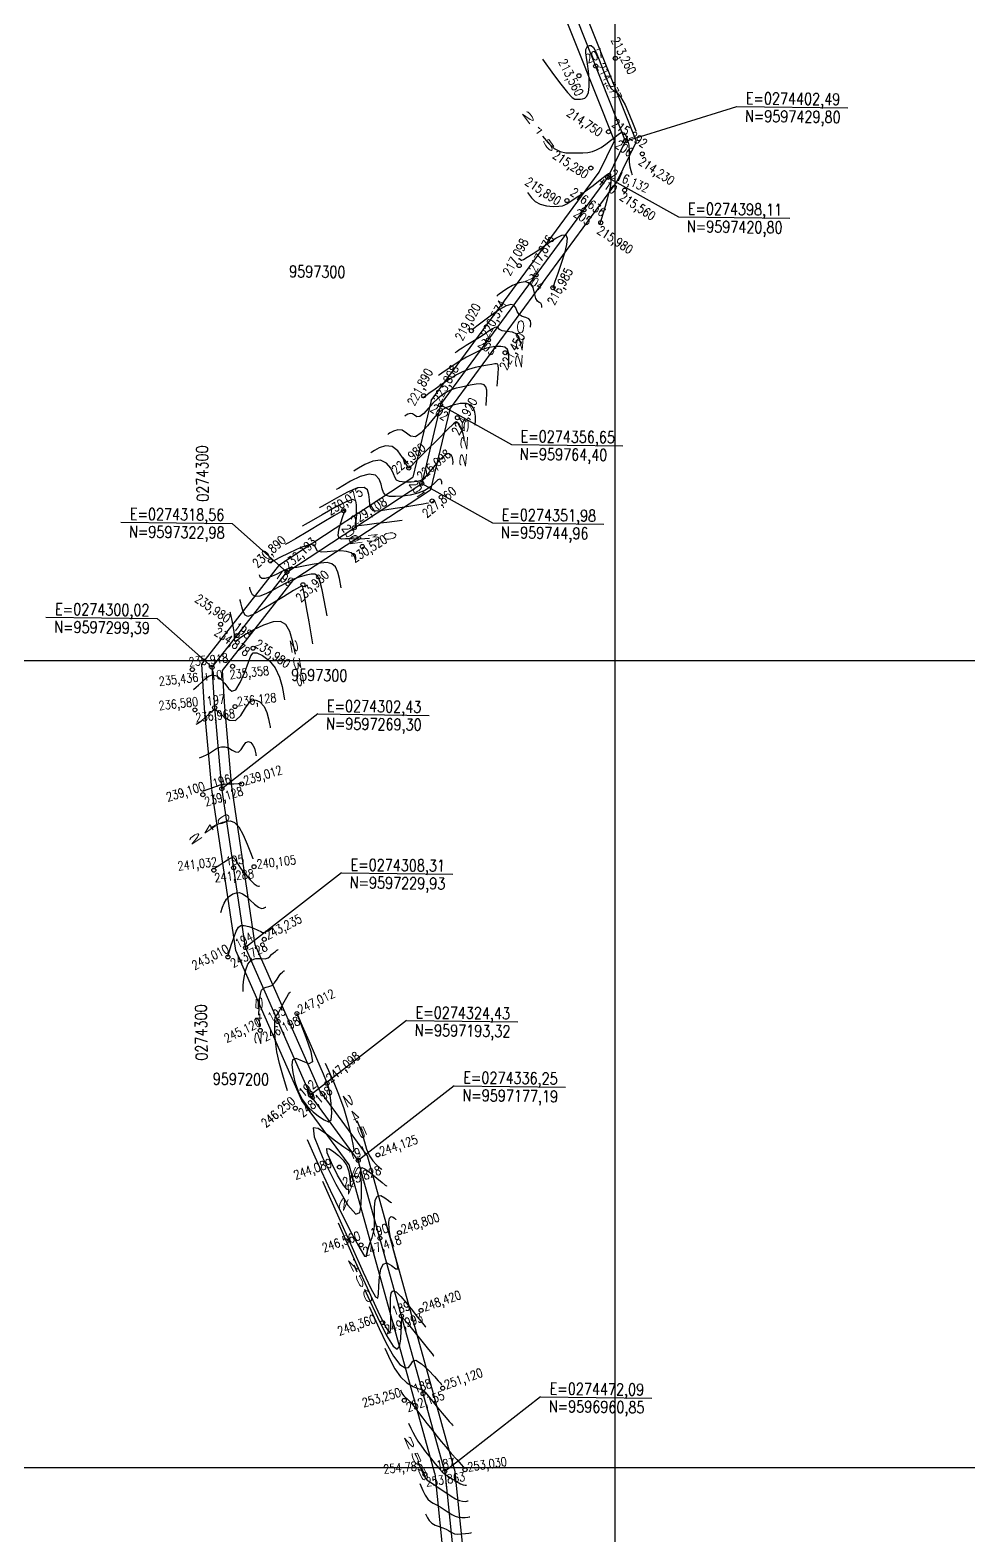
# Model space of a CAD drawing. Header units: millimetres. Extents: x 276147 to 291056, y 9594849 to 9609891.
# Drawn here: x 282540 to 282772.8, y 9608276 to 9608649.2 of the extents above; entities that cross this region are included whole.
import ezdxf
from ezdxf.enums import TextEntityAlignment as Align

# ---------------------------------------------------------------- set-up
doc = ezdxf.new("R2010")
doc.units = ezdxf.units.MM
doc.header["$LTSCALE"] = 10
doc.linetypes.add('CONTINUO', pattern=[0])
for name, color, linetype in [('Curvas mestras', 30, 'Continuous'), ('Curvas simples', 9, 'Continuous'), ('Curvas texto', 2, 'Continuous'), ('LINHA02', 8, 'Continuous'), ('TEXTO-PAPEL', 7, 'Continuous'), ('TEXTO02', 3, 'Continuous'), ('Top_malha_coord', 8, 'Continuous')]:
    doc.layers.add(name, color=color, linetype=linetype)
doc.styles.add('ROMANS', font='romans.shx', dxfattribs={"width": 0.8, "height": 4})
doc.styles.add('SIMPLEX', font='simplex', dxfattribs={"height": 0.2})

# ---------------------------------------------------------------- blocks, each defined once
blk = doc.blocks.new('Curvas')
at = {"layer": 'Curvas mestras', "linetype": 'CONTINUO'}
for points in [[(274381.956261, 9597429.980474, 215), (274383.337951, 9597428.323068, 215), (274384.850364, 9597426.916412, 215), (274386.327701, 9597426.133928, 215), (274387.75989, 9597425.848533, 215), (274389.175791, 9597425.808016, 215), (274390.589402, 9597425.809165, 215), (274391.955283, 9597425.844753, 215), (274393.213137, 9597425.95655, 215), (274394.329501, 9597426.186121, 215), (274395.378255, 9597426.574211, 215), (274396.460119, 9597427.16136, 215), (274397.638634, 9597427.958955, 215), (274398.828631, 9597428.861772, 215), (274399.907764, 9597429.735437, 215), (274400.784625, 9597430.442951, 215), (274401.491555, 9597430.836838, 215), (274402.091833, 9597430.766999, 215), (274402.628616, 9597430.137297, 215), (274403.064564, 9597429.067443, 215), (274403.342217, 9597427.731107, 215), (274403.434092, 9597426.289323, 215), (274403.432617, 9597424.852582, 215), (274403.460204, 9597423.518741, 215), (274403.604699, 9597422.37576, 215), (274403.815716, 9597421.472019, 215), (274404.008307, 9597420.846005, 215), (274404.117424, 9597420.512224, 215), (274404.157625, 9597420.389252, 215), (274404.163368, 9597420.371684, 215)], [(274376.328487, 9597379.185157, 220), (274376.167504, 9597380.115173, 220), (274375.590455, 9597380.905777, 220), (274374.478968, 9597381.356126, 220), (274373.140948, 9597381.577778, 220), (274371.990866, 9597381.760398, 220), (274371.333161, 9597382.042904, 220), (274371.032126, 9597382.361251, 220), (274370.842021, 9597382.600648, 220), (274370.555945, 9597382.665068, 220), (274370.122366, 9597382.533531, 220), (274369.528589, 9597382.203819, 220), (274368.765014, 9597381.684437, 220), (274367.834407, 9597381.026778, 220), (274366.742622, 9597380.292958, 220), (274365.513858, 9597379.539124, 220), (274364.24569, 9597378.797551, 220), (274363.054033, 9597378.094547, 220), (274362.040091, 9597377.459125, 220), (274361.246226, 9597376.931136, 220), (274360.700086, 9597376.553137, 220), (274360.409413, 9597376.349893, 220), (274360.302323, 9597376.275014, 220), (274360.287024, 9597376.264317, 220)], [(274362.540945, 9597354.434686, 225), (274362.504616, 9597355.207387, 225), (274362.313439, 9597356.159149, 225), (274361.916732, 9597357.216156, 225), (274361.415458, 9597358.204246, 225), (274360.948494, 9597358.924169, 225), (274360.55424, 9597359.168702, 225), (274359.869184, 9597358.698717, 225), (274358.429336, 9597357.267116, 225), (274355.985365, 9597354.805625, 225), (274353.146559, 9597351.961292, 225), (274350.736862, 9597349.559993, 225), (274349.374052, 9597348.219669, 225), (274348.851232, 9597347.72653, 225), (274348.755339, 9597347.658847, 225), (274348.717971, 9597347.708832, 225), (274348.549378, 9597348.024447, 225), (274348.104474, 9597348.867589, 225), (274347.274676, 9597350.348179, 225), (274346.097424, 9597351.968223, 225), (274344.646664, 9597353.077749, 225), (274343.02959, 9597353.220012, 225), (274341.486386, 9597352.711184, 225), (274340.290485, 9597352.060666, 225), (274339.635264, 9597351.672529, 225), (274339.393866, 9597351.529531, 225), (274339.359381, 9597351.509102, 225)], [(274339.087803, 9597330.300018, 230), (274337.916182, 9597330.191183, 230), (274336.631522, 9597330.126482, 230), (274335.380767, 9597330.136501, 230), (274334.209662, 9597330.174528, 230), (274333.138657, 9597330.174522, 230), (274332.208275, 9597330.134547, 230), (274331.539348, 9597330.309065, 230), (274331.272786, 9597331.016641, 230), (274331.481282, 9597332.434756, 230), (274331.964662, 9597334.176554, 230), (274332.454539, 9597335.714096, 230), (274332.741259, 9597336.645777, 230), (274332.850107, 9597337.075329, 230), (274332.865102, 9597337.232818, 230), (274332.767226, 9597337.258375, 230), (274332.125301, 9597336.932401, 230), (274330.405112, 9597335.945362, 230), (274327.340989, 9597334.146508, 230), (274323.741448, 9597332.020217, 230), (274320.683549, 9597330.209647, 230), (274318.974916, 9597329.197494, 230), (274318.34542, 9597328.824596, 230), (274318.255492, 9597328.771324, 230)], [(274320.716695, 9597301.592547, 235), (274320.077733, 9597304.532547, 235), (274319.274902, 9597307.191633, 235), (274318.301734, 9597308.934061, 235), (274317.003944, 9597309.711661, 235), (274315.190288, 9597309.623154, 235), (274312.795388, 9597308.813985, 235), (274310.257328, 9597307.616491, 235), (274308.140055, 9597306.409729, 235), (274306.860585, 9597305.505129, 235), (274306.2482, 9597304.943597, 235), (274305.985252, 9597304.698408, 235), (274305.809664, 9597304.732539, 235), (274305.681654, 9597304.967765, 235), (274305.617014, 9597305.315563, 235), (274305.615112, 9597305.727255, 235), (274305.60962, 9597306.313557, 235), (274305.517788, 9597307.225032, 235), (274305.287759, 9597308.526686, 235), (274304.991251, 9597309.94129, 235), (274304.730872, 9597311.106062, 235), (274304.584425, 9597311.752714, 235), (274304.53047, 9597311.990954, 235), (274304.522762, 9597312.024988, 235)], [(274299.724887, 9597258.540667, 240), (274300.305865, 9597258.89589, 240), (274301.021771, 9597259.279579, 240), (274301.837477, 9597259.640909, 240), (274302.723184, 9597259.949054, 240), (274303.650418, 9597260.178185, 240), (274304.599396, 9597260.253402, 240), (274305.585075, 9597259.903498, 240), (274306.631102, 9597258.808191, 240), (274307.730105, 9597256.818549, 240), (274308.750652, 9597254.471039, 240), (274309.530291, 9597252.473478, 240), (274309.956057, 9597251.356949, 240), (274310.112918, 9597250.945595, 240), (274310.135327, 9597250.886831, 240)], [(274311.5963, 9597212.112513, 245), (274311.678838, 9597214.013219, 245), (274311.81046, 9597215.859683, 245), (274312.009703, 9597217.301197, 245), (274312.315691, 9597218.291876, 245), (274312.772695, 9597218.862045, 245), (274313.401923, 9597219.084442, 245), (274314.13235, 9597219.201459, 245), (274314.869887, 9597219.497906, 245), (274315.537765, 9597220.168464, 245), (274316.128485, 9597221.047309, 245), (274316.651864, 9597221.87849, 245), (274317.111749, 9597222.460644, 245), (274317.488097, 9597222.810764, 245), (274317.754893, 9597223.000433, 245), (274317.897991, 9597223.09424, 245), (274317.950711, 9597223.1288, 245), (274317.958243, 9597223.133737, 245)], [(274335.95928, 9597186.056395, 245), (274336.598426, 9597184.469029, 245), (274337.239185, 9597182.642092, 245), (274337.793564, 9597180.747361, 245), (274338.346546, 9597178.924842, 245), (274339.02636, 9597177.306594, 245), (274339.904054, 9597176.001901, 245), (274340.821946, 9597175.028941, 245), (274341.565178, 9597174.383112, 245), (274341.976339, 9597174.042663, 245), (274342.12782, 9597173.917234, 245), (274342.14946, 9597173.899316, 245)], [(274334.026858, 9597168.882908, 245), (274333.553046, 9597168.891905, 245), (274332.619557, 9597169.967584, 245), (274331.165609, 9597172.468702, 245), (274329.63643, 9597175.54816, 245), (274328.603752, 9597178.057397, 245), (274328.490869, 9597179.129421, 245), (274329.127319, 9597179.023528, 245), (274330.194203, 9597178.280582, 245), (274331.396553, 9597177.340532, 245), (274332.535126, 9597176.23965, 245), (274333.434611, 9597174.913293, 245), (274333.97009, 9597173.358816, 245), (274334.218203, 9597171.821573, 245), (274334.305981, 9597170.608917, 245), (274334.341135, 9597169.941869, 245), (274334.354086, 9597169.696114, 245), (274334.355936, 9597169.661007, 245)], [(274335.14225, 9597150.287929, 250), (274335.946817, 9597148.486658, 250)], [(274337.841042, 9597144.245857, 250), (274338.645609, 9597142.444587, 250), (274341.040436, 9597137.256373, 250), (274343.276682, 9597132.753747, 250), (274344.886519, 9597130.128397, 250), (274345.906451, 9597129.342925, 250), (274346.499067, 9597130.052659, 250), (274346.81418, 9597131.849334, 250), (274346.950512, 9597134.07031, 250), (274346.994009, 9597135.98935, 250), (274347.065419, 9597136.998218, 250), (274347.424702, 9597136.96067, 250), (274348.366618, 9597135.858464, 250), (274350.039026, 9597133.797017, 250), (274352.002188, 9597131.376409, 250), (274353.669465, 9597129.320384, 250), (274354.601019, 9597128.171596, 250), (274354.944223, 9597127.748359, 250), (274354.993252, 9597127.687896, 250)], [(274351.200832, 9597101.117944, 255), (274351.903279, 9597099.525765, 255), (274352.527583, 9597098.166453, 255), (274352.956038, 9597097.375013, 255), (274353.375451, 9597096.930658, 255), (274354.048759, 9597096.473653, 255), (274355.155939, 9597095.732756, 255), (274356.545117, 9597094.790696, 255), (274357.981461, 9597093.818697, 255), (274359.271542, 9597092.966731, 255), (274360.387555, 9597092.299771, 255), (274361.343102, 9597091.861536, 255), (274362.145463, 9597091.671485, 255), (274362.77663, 9597091.652025, 255), (274363.212276, 9597091.701298, 255), (274363.44434, 9597091.736262, 255), (274363.529837, 9597091.749144, 255), (274363.542051, 9597091.750984, 255)]]:
    blk.add_polyline3d(points, dxfattribs=at)
at = {"layer": 'Curvas simples', "linetype": 'CONTINUO'}
for points in [[(274381.969033, 9597449.015133, 214), (274384.680107, 9597445.280317, 214), (274386.508066, 9597442.831575, 214), (274388.165101, 9597440.750798, 214), (274389.284253, 9597439.589107, 214), (274389.967878, 9597439.161998, 214), (274390.435658, 9597439.101061, 214), (274390.874395, 9597439.1039, 214), (274391.33935, 9597439.132194, 214), (274391.852899, 9597439.213637, 214), (274392.41666, 9597439.403157, 214), (274392.949205, 9597439.864612, 214), (274393.348348, 9597440.789094, 214), (274393.535904, 9597442.288382, 214), (274393.52969, 9597444.156998, 214), (274393.371526, 9597446.110151, 214), (274393.114061, 9597447.899527, 214), (274392.853267, 9597449.422707, 214), (274392.695944, 9597450.613745, 214), (274392.723255, 9597451.434477, 214), (274392.913808, 9597451.957858, 214), (274393.220571, 9597452.284621, 214), (274393.60442, 9597452.471423, 214), (274394.057862, 9597452.398601, 214), (274394.581311, 9597451.902417, 214), (274395.175614, 9597450.862274, 214), (274395.843353, 9597449.33016, 214), (274396.587541, 9597447.401208, 214), (274397.400368, 9597445.228358, 214), (274398.230728, 9597443.195789, 214), (274399.01669, 9597441.745485, 214), (274399.72759, 9597441.113771, 214), (274400.457823, 9597440.71432, 214), (274401.33305, 9597439.755144, 214), (274402.417108, 9597437.716729, 214), (274403.526535, 9597435.16946, 214), (274404.416049, 9597432.9562, 214), (274404.907091, 9597431.71395, 214), (274405.088001, 9597431.256278, 214), (274405.113845, 9597431.190897, 214)], [(274378.230471, 9597416.004072, 216), (274379.22662, 9597414.680594, 216), (274380.121482, 9597413.814268, 216), (274381.379181, 9597413.081037, 216), (274382.976675, 9597412.679686, 216), (274384.638483, 9597412.556748, 216), (274386.02602, 9597412.595692, 216), (274386.893569, 9597412.69833, 216), (274387.366889, 9597412.839844, 216), (274387.664614, 9597413.01376, 216), (274387.987182, 9597413.226915, 216), (274388.462281, 9597413.539397, 216), (274389.199407, 9597414.024608, 216), (274390.269633, 9597414.734107, 216), (274391.590352, 9597415.632098, 216), (274393.040533, 9597416.660946, 216), (274394.499563, 9597417.75313, 216), (274395.848497, 9597418.801586, 216), (274396.968807, 9597419.689366, 216), (274397.772171, 9597420.321693, 216), (274398.291097, 9597420.692476, 216), (274398.588299, 9597420.817793, 216), (274398.72774, 9597420.72301, 216), (274398.778384, 9597420.470637, 216), (274398.810443, 9597420.132469, 216), (274398.871621, 9597419.748745, 216), (274398.919571, 9597419.233469, 216), (274398.88944, 9597418.469085, 216), (274398.728928, 9597417.368589, 216), (274398.435972, 9597415.967173, 216), (274398.021065, 9597414.330576, 216), (274397.510729, 9597412.558342, 216), (274396.99561, 9597410.885232, 216), (274396.582386, 9597409.579807, 216), (274396.34821, 9597408.830827, 216), (274396.252151, 9597408.507829, 216), (274396.223757, 9597408.400543, 216), (274396.204885, 9597408.334581, 216), (274396.186623, 9597408.279066, 216), (274396.172372, 9597408.238999, 216), (274396.164552, 9597408.217412, 216), (274396.16167, 9597408.20946, 216), (274396.161259, 9597408.208323, 216)], [(274376.36119, 9597399.498542, 217), (274376.450099, 9597399.380417, 217), (274376.529968, 9597399.303095, 217), (274376.642222, 9597399.237652, 217), (274376.825227, 9597399.22944, 217), (274377.256514, 9597399.411735, 217), (274378.148405, 9597399.939796, 217), (274379.630485, 9597400.907439, 217), (274381.501384, 9597402.16272, 217), (274383.476997, 9597403.492256, 217), (274385.293768, 9597404.672493, 217), (274386.770342, 9597405.439204, 217), (274387.745911, 9597405.517996, 217), (274388.108854, 9597404.710873, 217), (274387.944274, 9597403.125444, 217), (274387.38646, 9597400.945718, 217), (274386.582059, 9597398.403294, 217), (274385.727164, 9597395.920143, 217), (274385.030225, 9597393.965825, 217), (274384.644742, 9597392.876838, 217), (274384.504412, 9597392.457424, 217), (274384.48798, 9597392.378761, 217), (274384.494076, 9597392.366052, 217), (274384.500871, 9597392.360602, 217), (274384.50642, 9597392.35774, 217), (274384.509291, 9597392.353807, 217), (274384.510092, 9597392.34918, 217), (274384.509942, 9597392.345247, 217), (274384.509764, 9597392.343049, 217), (274384.509699, 9597392.34224, 217), (274384.50969, 9597392.342124, 217)], [(274381.755667, 9597387.483733, 218), (274381.78289, 9597387.961172, 218), (274381.728695, 9597388.274262, 218), (274381.534432, 9597388.540419, 218), (274381.159149, 9597388.726767, 218), (274380.700996, 9597389.044553, 218), (274380.292898, 9597389.766056, 218), (274380.001877, 9597391.032352, 218), (274379.631329, 9597392.459716, 218), (274378.918749, 9597393.533219, 218), (274377.691686, 9597393.865551, 218), (274376.137912, 9597393.579867, 218), (274374.535256, 9597392.92694, 218), (274373.124581, 9597392.139396, 218), (274371.998878, 9597391.377279, 218), (274371.214172, 9597390.782486, 218), (274370.795093, 9597390.456086, 218), (274370.640696, 9597390.335833, 218), (274370.618639, 9597390.318655, 218)], [(274379.001644, 9597382.625343, 219), (274379.055688, 9597383.573165, 219), (274378.9481, 9597384.194717, 219), (274378.562443, 9597384.723098, 219), (274377.819058, 9597385.041446, 219), (274376.920972, 9597385.311166, 219), (274376.141882, 9597385.763227, 219), (274375.667519, 9597386.537628, 219), (274375.331728, 9597387.410483, 219), (274374.880385, 9597388.066933, 219), (274374.097014, 9597388.244435, 219), (274372.915726, 9597387.889703, 219), (274371.30828, 9597387.001769, 219), (274369.322897, 9597385.645726, 219), (274367.31364, 9597384.150914, 219), (274365.711036, 9597382.912737, 219), (274364.827347, 9597382.224474, 219), (274364.501777, 9597381.970904, 219), (274364.455267, 9597381.93468, 219)], [(274373.493598, 9597372.908561, 221), (274373.625579, 9597374.797145, 221), (274373.581257, 9597376.035587, 221), (274373.274394, 9597377.08832, 221), (274372.598409, 9597377.673104, 221), (274371.63554, 9597377.864744, 221), (274370.515228, 9597377.827304, 221), (274369.333301, 9597377.685032, 221), (274368.051111, 9597377.402921, 221), (274366.596393, 9597376.906145, 221), (274364.927401, 9597376.146512, 221), (274363.124454, 9597375.182356, 221), (274361.298388, 9597374.098641, 221), (274359.567602, 9597372.989704, 221), (274358.080751, 9597371.987378, 221), (274356.994051, 9597371.232868, 221), (274356.406773, 9597370.822233, 221), (274356.190408, 9597370.670947, 221), (274356.159498, 9597370.649334, 221)], [(274370.739575, 9597368.05017, 222), (274370.892724, 9597369.973895, 222), (274370.980453, 9597371.258718, 222), (274371.028904, 9597372.398878, 222), (274370.997698, 9597373.119258, 222), (274370.855048, 9597373.466735, 222), (274370.571318, 9597373.568688, 222), (274370.107806, 9597373.535021, 222), (274369.389541, 9597373.405745, 222), (274368.332487, 9597373.203399, 222), (274366.902039, 9597372.942581, 222), (274365.261327, 9597372.606135, 222), (274363.622909, 9597372.168967, 222), (274362.132792, 9597371.600302, 222), (274360.670748, 9597370.846646, 222), (274359.049995, 9597369.848825, 222), (274357.174015, 9597368.600784, 222), (274355.307343, 9597367.308956, 222), (274353.804781, 9597366.232889, 222), (274352.923512, 9597365.567169, 222), (274352.530263, 9597365.246513, 222), (274352.394144, 9597365.140671, 222), (274352.320905, 9597365.13411, 222), (274352.262859, 9597365.170147, 222), (274352.208958, 9597365.206812, 222), (274352.151598, 9597365.212153, 222), (274352.096955, 9597365.19427, 222), (274352.054647, 9597365.171278, 222), (274352.031472, 9597365.157549, 222), (274352.022934, 9597365.152491, 222), (274352.021714, 9597365.151769, 222)], [(274367.985552, 9597363.191779, 223), (274368.108586, 9597364.794548, 223), (274368.153481, 9597365.911389, 223), (274368.118037, 9597366.996146, 223), (274367.933979, 9597367.836895, 223), (274367.496556, 9597368.377945, 223), (274366.691896, 9597368.602666, 223), (274365.468572, 9597368.521275, 223), (274364.024935, 9597368.251373, 223), (274362.621781, 9597367.937407, 223), (274361.465035, 9597367.691049, 223), (274360.541147, 9597367.49287, 223), (274359.781698, 9597367.290667, 223), (274359.115761, 9597367.036529, 223), (274358.46237, 9597366.699718, 223), (274357.738051, 9597366.253789, 223), (274356.877547, 9597365.665908, 223), (274355.88846, 9597364.877687, 223), (274354.796611, 9597363.824349, 223), (274353.642499, 9597362.51765, 223), (274352.525354, 9597361.275472, 223), (274351.559086, 9597360.49223, 223), (274350.820042, 9597360.42602, 223), (274350.234304, 9597360.789661, 223), (274349.690391, 9597361.159653, 223), (274349.11158, 9597361.213547, 223), (274348.56018, 9597361.033088, 223), (274348.13326, 9597360.801074, 223), (274347.899403, 9597360.662542, 223), (274347.813245, 9597360.611504, 223), (274347.800937, 9597360.604213, 223)], [(274365.231529, 9597358.333389, 224), (274365.324448, 9597359.615201, 224), (274365.32651, 9597360.56406, 224), (274365.20717, 9597361.593414, 224), (274364.882773, 9597362.55767, 224), (274364.238159, 9597363.314261, 224), (274363.150291, 9597363.721378, 224), (274361.576416, 9597363.685933, 224), (274359.794916, 9597363.309708, 224), (274358.164455, 9597362.743203, 224), (274356.934579, 9597362.080927, 224), (274355.918362, 9597361.193413, 224), (274354.819758, 9597359.895201, 224), (274353.430492, 9597358.140603, 224), (274351.893376, 9597356.443019, 224), (274350.43899, 9597355.455618, 224), (274349.234723, 9597355.602916, 224), (274348.195192, 9597356.394799, 224), (274347.171825, 9597357.112494, 224), (274346.071562, 9597357.21494, 224), (274345.023405, 9597356.871906, 224), (274344.211873, 9597356.43087, 224), (274343.767333, 9597356.167535, 224), (274343.603556, 9597356.070517, 224), (274343.580159, 9597356.056658, 224)], [(274359.723483, 9597348.616607, 226), (274359.76474, 9597349.24074, 226), (274359.741114, 9597349.743266, 226), (274359.616782, 9597350.362244, 226), (274359.324581, 9597351.006431, 226), (274358.759157, 9597351.346379, 226), (274357.805611, 9597350.993085, 226), (274356.425794, 9597349.721638, 226), (274354.888547, 9597347.963483, 226), (274353.539465, 9597346.314154, 226), (274352.604528, 9597345.23603, 226), (274351.831279, 9597344.658863, 226), (274350.84765, 9597344.379251, 226), (274349.415218, 9597344.233031, 226), (274347.830154, 9597344.212998, 226), (274346.522274, 9597344.351191, 226), (274345.791054, 9597344.689592, 226), (274345.414608, 9597345.309982, 226), (274345.04071, 9597346.304088, 226), (274344.368478, 9597347.66013, 226), (274343.302411, 9597348.952298, 226), (274341.798354, 9597349.651271, 226), (274339.89187, 9597349.405311, 226), (274337.937398, 9597348.572991, 226), (274336.369098, 9597347.690462, 226), (274335.503194, 9597347.177522, 226), (274335.184177, 9597346.988544, 226), (274335.138603, 9597346.961547, 226)], [(274356.96946, 9597343.758216, 227), (274356.988536, 9597344.046794, 227), (274356.977612, 9597344.279144, 227), (274356.920125, 9597344.565338, 227), (274356.782506, 9597344.860009, 227), (274356.503464, 9597344.994929, 227), (274356.014782, 9597344.771159, 227), (274355.25505, 9597344.071413, 227), (274354.190099, 9597343.105032, 227), (274352.792571, 9597342.163011, 227), (274351.069129, 9597341.476173, 227), (274349.162529, 9597341.034656, 227), (274347.249548, 9597340.768421, 227), (274345.498959, 9597340.632903, 227), (274344.047518, 9597340.685411, 227), (274343.023974, 9597341.008723, 227), (274342.489253, 9597341.660038, 227), (274342.232978, 9597342.594228, 227), (274341.976946, 9597343.740587, 227), (274341.46228, 9597344.972082, 227), (274340.507398, 9597345.936372, 227), (274338.950043, 9597346.224794, 227), (274336.754149, 9597345.59061, 227), (274334.388411, 9597344.434797, 227), (274332.447711, 9597343.320258, 227), (274331.371125, 9597342.682515, 227), (274330.974488, 9597342.447557, 227), (274330.917826, 9597342.413991, 227)], [(274353.689, 9597338.985105, 228), (274353.148845, 9597338.916063, 228), (274352.36414, 9597338.797476, 228), (274350.8116, 9597338.545872, 228), (274348.341747, 9597338.134638, 228), (274345.464121, 9597337.662803, 228), (274342.853017, 9597337.260811, 228), (274341.03556, 9597337.054814, 228), (274339.950198, 9597337.153801, 228), (274339.388209, 9597337.662473, 228), (274339.146721, 9597338.629362, 228), (274339.046256, 9597339.878334, 228), (274338.913182, 9597341.177087, 228), (274338.556082, 9597342.284033, 228), (274337.712385, 9597342.920447, 228), (274336.101733, 9597342.798317, 228), (274333.616429, 9597341.77591, 228), (274330.839423, 9597340.296604, 228), (274328.526324, 9597338.950054, 228), (274327.239055, 9597338.187508, 228), (274326.764799, 9597337.90657, 228), (274326.697048, 9597337.866436, 228)], [(274347.174714, 9597334.735857, 229), (274343.32225, 9597334.266625, 229), (274340.754081, 9597333.951787, 229), (274338.484821, 9597333.669474, 229), (274337.060528, 9597333.485332, 229), (274336.343993, 9597333.386267, 229), (274336.027189, 9597333.339501, 229), (274335.852369, 9597333.354147, 229), (274335.762904, 9597333.60687, 229), (274335.752444, 9597334.316223, 229), (274335.80419, 9597335.598687, 229), (274335.859534, 9597337.16244, 229), (274335.849418, 9597338.613586, 229), (274335.649884, 9597339.595984, 229), (274334.917372, 9597339.904521, 229), (274333.253423, 9597339.371839, 229), (274330.478709, 9597337.961209, 229), (274327.290435, 9597336.15841, 229), (274324.604936, 9597334.579851, 229), (274323.106986, 9597333.692501, 229), (274322.555109, 9597333.365583, 229), (274322.47627, 9597333.31888, 229)], [(274335.582882, 9597324.950293, 231), (274335.420131, 9597325.710534, 231), (274335.122005, 9597326.227484, 231), (274334.474885, 9597326.704806, 231), (274333.37509, 9597327.031732, 231), (274331.923967, 9597327.180645, 231), (274330.274116, 9597327.144713, 231), (274328.597007, 9597326.963294, 231), (274327.139581, 9597326.860518, 231), (274326.167646, 9597327.106702, 231), (274325.780012, 9597327.828957, 231), (274325.407484, 9597328.581551, 231), (274324.313868, 9597328.775543, 231), (274322.035049, 9597328.019295, 231), (274319.19522, 9597326.710385, 231), (274316.690654, 9597325.443691, 231), (274315.20312, 9597324.682308, 231), (274314.556385, 9597324.362173, 231), (274314.359708, 9597324.287436, 231), (274314.28442, 9597324.291082, 231), (274314.250114, 9597324.321428, 231), (274314.238451, 9597324.355622, 231), (274314.233909, 9597324.375679, 231), (274314.232235, 9597324.383068, 231), (274314.231996, 9597324.384124, 231)], [(274332.061804, 9597318.019652, 232), (274331.632965, 9597320.356701, 232), (274331.224585, 9597321.901439, 232), (274330.615867, 9597323.239657, 232), (274329.756956, 9597324.020785, 232), (274328.557995, 9597324.283109, 232), (274326.919128, 9597324.162132, 232), (274324.838615, 9597323.800688, 232), (274322.707198, 9597323.370942, 232), (274321.013733, 9597323.052389, 232), (274320.101017, 9597322.968146, 232), (274319.727591, 9597323.015814, 232), (274319.505932, 9597323.036613, 232), (274319.102174, 9597322.897419, 232), (274318.397078, 9597322.567711, 232), (274317.325057, 9597322.042623, 232), (274315.888743, 9597321.357002, 232), (274314.363628, 9597320.704547, 232), (274313.093418, 9597320.318675, 232), (274312.333691, 9597320.355468, 232), (274311.987514, 9597320.661679, 232), (274311.869823, 9597321.00673, 232), (274311.823987, 9597321.209122, 232), (274311.8071, 9597321.283688, 232), (274311.804688, 9597321.29434, 232)], [(274328.540725, 9597311.089011, 233), (274327.845799, 9597315.002869, 233), (274327.327164, 9597317.575394, 233), (274326.756849, 9597319.774509, 233), (274326.176885, 9597321.018842, 233), (274325.496532, 9597321.457611, 233), (274324.591856, 9597321.42268, 233), (274323.374195, 9597321.184966, 233), (274321.895976, 9597320.771591, 233), (274320.244898, 9597320.148725, 233), (274318.50349, 9597319.308079, 233), (274316.733594, 9597318.343507, 233), (274314.991884, 9597317.374401, 233), (274313.345571, 9597316.528182, 233), (274311.904031, 9597315.964394, 233), (274310.787179, 9597315.850609, 233), (274310.074829, 9597316.271912, 233), (274309.686397, 9597316.983438, 233), (274309.501195, 9597317.657838, 233), (274309.414065, 9597318.042565, 233), (274309.381965, 9597318.184307, 233), (274309.377379, 9597318.204556, 233)], [(274325.019646, 9597304.158371, 234), (274324.067362, 9597309.596043, 234), (274323.440438, 9597313.163256, 234), (274322.90246, 9597316.198526, 234), (274322.591219, 9597317.89957, 234), (274322.456, 9597318.527836, 234), (274322.398965, 9597318.610703, 234), (274322.267542, 9597318.545159, 234), (274321.690233, 9597318.206618, 234), (274320.24081, 9597317.340103, 234), (274317.696132, 9597315.814313, 234), (274314.645416, 9597313.992659, 234), (274311.880968, 9597312.36223, 234), (274310.010053, 9597311.327669, 234), (274308.899783, 9597310.963832, 234), (274308.232229, 9597311.26313, 234), (274307.742276, 9597312.152974, 234), (274307.376069, 9597313.300775, 234), (274307.132567, 9597314.308945, 234), (274307.004144, 9597314.876009, 234), (274306.95683, 9597315.084927, 234), (274306.950071, 9597315.114772, 234)], [(274295.444073, 9597292.850367, 236), (274296.113123, 9597293.41959, 236), (274296.666247, 9597293.920121, 236), (274297.371727, 9597294.607362, 236), (274298.20762, 9597295.441604, 236), (274299.143699, 9597296.174974, 236), (274300.147668, 9597296.507555, 236), (274301.184764, 9597296.221056, 236), (274302.210351, 9597295.423673, 236), (274303.177328, 9597294.305223, 236), (274304.062669, 9597293.124312, 236), (274304.939653, 9597292.414687, 236), (274305.905635, 9597292.778885, 236), (274307.01051, 9597294.569605, 236), (274308.114342, 9597297.140222, 236), (274309.029736, 9597299.594276, 236), (274309.656564, 9597301.206407, 236), (274310.243762, 9597301.935666, 236), (274311.127538, 9597301.912201, 236), (274312.523519, 9597301.249386, 236), (274314.165033, 9597299.993479, 236), (274315.664829, 9597298.173962, 236), (274316.720208, 9597295.898644, 236), (274317.366676, 9597293.588651, 236), (274317.724287, 9597291.743434, 236), (274317.902466, 9597290.725636, 236), (274317.968111, 9597290.350658, 236), (274317.977489, 9597290.297089, 236)], [(274296.092333, 9597284.283167, 237), (274296.407675, 9597284.410477, 237), (274296.764657, 9597284.630872, 237), (274297.377051, 9597285.099834, 237), (274298.273335, 9597285.866517, 237), (274299.257201, 9597286.74194, 237), (274300.076146, 9597287.477594, 237), (274300.576077, 9597287.855506, 237), (274300.996533, 9597287.779869, 237), (274301.675462, 9597287.185411, 237), (274302.846372, 9597286.137833, 237), (274304.325012, 9597285.226717, 237), (274305.822691, 9597285.172617, 237), (274307.121069, 9597286.417186, 237), (274308.283216, 9597288.286482, 237), (274309.442551, 9597289.827666, 237), (274310.683372, 9597290.298046, 237), (274311.893483, 9597289.795526, 237), (274312.911566, 9597288.628158, 237), (274313.616554, 9597287.108258, 237), (274314.048391, 9597285.565194, 237), (274314.287273, 9597284.332599, 237), (274314.406296, 9597283.652716, 237), (274314.450146, 9597283.402232, 237), (274314.45641, 9597283.366449, 237)], [(274296.871698, 9597275.945468, 238), (274297.870359, 9597276.314373, 238), (274298.604835, 9597276.628853, 238), (274299.392912, 9597277.045444, 238), (274300.142383, 9597277.546028, 238), (274300.866984, 9597278.046756, 238), (274301.606937, 9597278.447346, 238), (274302.393944, 9597278.65874, 238), (274303.225637, 9597278.636791, 238), (274304.091131, 9597278.348576, 238), (274304.972546, 9597277.827364, 238), (274305.824026, 9597277.37119, 238), (274306.592725, 9597277.344278, 238), (274307.245786, 9597277.970274, 238), (274307.830325, 9597278.910497, 238), (274308.41345, 9597279.685685, 238), (274309.037561, 9597279.922278, 238), (274309.646225, 9597279.669519, 238), (274310.158302, 9597279.082354, 238), (274310.512899, 9597278.317871, 238), (274310.730105, 9597277.541738, 238), (274310.850259, 9597276.921765, 238), (274310.910125, 9597276.579795, 238), (274310.932181, 9597276.453807, 238), (274310.935332, 9597276.435808, 238)], [(274297.651063, 9597267.60777, 239), (274299.333042, 9597268.21827, 239), (274300.445014, 9597268.626834, 239), (274301.408773, 9597268.991053, 239), (274302.011432, 9597269.225539, 239), (274302.476768, 9597269.351572, 239), (274303.137727, 9597269.417097, 239), (274304.21181, 9597269.461974, 239), (274305.454741, 9597269.493713, 239), (274306.5068, 9597269.511741, 239), (274307.098719, 9597269.516896, 239), (274307.323041, 9597269.515663, 239), (274307.36276, 9597269.51594, 239), (274307.370503, 9597269.523363, 239), (274307.377435, 9597269.534512, 239), (274307.384349, 9597269.543704, 239), (274307.39175, 9597269.546509, 239), (274307.398967, 9597269.543512, 239), (274307.405039, 9597269.53655, 239), (274307.409244, 9597269.527485, 239), (274307.411819, 9597269.518281, 239), (274307.413244, 9597269.51093, 239), (274307.413954, 9597269.506875, 239), (274307.414216, 9597269.505381, 239), (274307.414253, 9597269.505168, 239)], [(274300.419683, 9597248.376847, 241), (274301.910418, 9597249.380694, 241), (274302.91209, 9597250.047841, 241), (274303.813167, 9597250.633196, 241), (274304.409649, 9597250.993157, 241), (274304.760253, 9597251.164909, 241), (274304.989379, 9597251.230837, 241), (274305.202597, 9597251.244968, 241), (274305.430169, 9597251.147922, 241), (274305.683529, 9597250.851962, 241), (274305.99216, 9597250.285205, 241), (274306.45774, 9597249.439176, 241), (274307.199996, 9597248.321252, 241), (274308.272665, 9597246.985449, 241), (274309.465513, 9597245.672335, 241), (274310.502318, 9597244.669115, 241), (274311.172866, 9597244.179304, 241), (274311.530979, 9597244.071658, 241), (274311.69649, 9597244.131243, 241), (274311.773302, 9597244.181596, 241), (274311.801601, 9597244.200148, 241), (274311.805644, 9597244.202798, 241)], [(274302.172458, 9597237.545261, 242), (274302.610789, 9597238.922693, 242), (274303.013687, 9597239.892756, 242), (274303.593668, 9597240.854774, 242), (274304.355132, 9597241.634293, 242), (274305.213874, 9597242.18183, 242), (274306.063533, 9597242.479146, 242), (274306.833628, 9597242.504744, 242), (274307.597184, 9597242.22411, 242), (274308.463104, 9597241.599477, 242), (274309.495438, 9597240.651781, 242), (274310.57883, 9597239.636781, 242), (274311.553072, 9597238.868945, 242), (274312.291063, 9597238.573513, 242), (274312.798123, 9597238.618833, 242), (274313.11268, 9597238.784027, 242), (274313.275315, 9597238.890642, 242), (274313.335234, 9597238.929921, 242), (274313.343794, 9597238.935533, 242)], [(274303.936361, 9597226.675696, 243), (274304.798178, 9597229.459118, 243), (274305.41195, 9597231.312467, 243), (274306.033721, 9597232.945728, 243), (274306.588815, 9597233.951664, 243), (274307.191939, 9597234.374338, 243), (274308.005145, 9597234.370637, 243), (274309.118937, 9597234.091933, 243), (274310.337626, 9597233.667556, 243), (274311.393971, 9597233.221322, 243), (274312.097738, 9597232.864191, 243), (274312.56672, 9597232.655684, 243), (274312.995714, 9597232.642466, 243), (274313.525375, 9597232.841409, 243), (274314.079781, 9597233.15022, 243), (274314.528869, 9597233.436812, 243), (274314.777329, 9597233.599688, 243), (274314.868867, 9597233.659695, 243), (274314.881943, 9597233.668268, 243)], [(274307.716, 9597218.019218, 244), (274307.762247, 9597219.399731, 244), (274307.847397, 9597220.510906, 244), (274308.032546, 9597221.878977, 244), (274308.366618, 9597223.395111, 244), (274308.916423, 9597224.796918, 244), (274309.753241, 9597225.783619, 244), (274310.892671, 9597226.1611, 244), (274312.127579, 9597226.161911, 244), (274313.195151, 9597226.125267, 244), (274313.906895, 9597226.315024, 244), (274314.371623, 9597226.693596, 244), (274314.772471, 9597227.148038, 244), (274315.24415, 9597227.578899, 244), (274315.727685, 9597227.940697, 244), (274316.115676, 9597228.201444, 244), (274316.329895, 9597228.341874, 244), (274316.408818, 9597228.393611, 244), (274316.420093, 9597228.401002, 244)], [(274318.746442, 9597193.342274, 246), (274317.539328, 9597197.301136, 246), (274316.749285, 9597200.148187, 246), (274316.08085, 9597203.084637, 246), (274315.713111, 9597205.659608, 246), (274315.585757, 9597207.752929, 246), (274315.57863, 9597209.327109, 246), (274315.592129, 9597210.3761, 246), (274315.608895, 9597211.019638, 246), (274315.632128, 9597211.408904, 246), (274315.665752, 9597211.672027, 246), (274315.71658, 9597211.844927, 246), (274315.792148, 9597211.940472, 246), (274315.911176, 9597212.007783, 246), (274316.137121, 9597212.241007, 246), (274316.544624, 9597212.870545, 246), (274317.168635, 9597214.021905, 246), (274317.885346, 9597215.401022, 246), (274318.531257, 9597216.608941, 246), (274318.979347, 9597217.342388, 246), (274319.248508, 9597217.680831, 246), (274319.394111, 9597217.799423, 246), (274319.466087, 9597217.846606, 246), (274319.492604, 9597217.863989, 246), (274319.496393, 9597217.866472, 246)], [(274321.034542, 9597212.599207, 247), (274321.031537, 9597212.596871, 247), (274321.027882, 9597212.591916, 247), (274321.02131, 9597212.580662, 247), (274321.049849, 9597212.465594, 247), (274321.307847, 9597211.770673, 247), (274322.028731, 9597209.925229, 247), (274323.283101, 9597206.684386, 247), (274324.490234, 9597203.106427, 247), (274324.906579, 9597200.575433, 247), (274324.044399, 9597200.041806, 247), (274322.439214, 9597200.721259, 247), (274320.882358, 9597201.39583, 247), (274320.002434, 9597201.096787, 247), (274319.777114, 9597199.852317, 247), (274320.021339, 9597197.939837, 247), (274320.576702, 9597195.643061, 247), (274321.391409, 9597193.270877, 247), (274322.440319, 9597191.13847, 247), (274323.687624, 9597189.479246, 247), (274325.054833, 9597188.1995, 247), (274326.452786, 9597187.123748, 247), (274327.778399, 9597186.182205, 247), (274328.872896, 9597185.727894, 247), (274329.563577, 9597186.219535, 247), (274329.745461, 9597187.907144, 247), (274329.584443, 9597190.205905, 247), (274329.314139, 9597192.322295, 247), (274329.075236, 9597193.753107, 247), (274328.636715, 9597195.156402, 247), (274327.674627, 9597197.480557, 247), (274326.014306, 9597201.302695, 247), (274324.078212, 9597205.714928, 247), (274322.438085, 9597209.438113, 247), (274321.52217, 9597211.515645, 247), (274321.184728, 9597212.281052, 247), (274321.136522, 9597212.390396, 247)], [(274328.096688, 9597200.256693, 246), (274330.02702, 9597195.845119, 246), (274331.372557, 9597192.561525, 246), (274332.6803, 9597188.966687, 246), (274333.706188, 9597185.508865, 246), (274334.4373, 9597182.484642, 246), (274334.9185, 9597180.152679, 246), (274335.153357, 9597178.718083, 246), (274334.98025, 9597178.171732, 246), (274334.196261, 9597178.450947, 246), (274332.682359, 9597179.456119, 246), (274330.655063, 9597180.939924, 246), (274328.414777, 9597182.618104, 246), (274326.331472, 9597184.058469, 246), (274325.053385, 9597184.237087, 246), (274325.298321, 9597181.982091, 246), (274327.464564, 9597176.718479, 246), (274330.672314, 9597170.258716, 246), (274333.722254, 9597165.012134, 246), (274335.677279, 9597162.815453, 246), (274336.649144, 9597163.214953, 246), (274337.011822, 9597165.184302, 246), (274337.093248, 9597167.784733, 246), (274337.037226, 9597170.427747, 246), (274336.941524, 9597172.612408, 246), (274336.923991, 9597173.935234, 246), (274337.1828, 9597174.382558, 246), (274337.936207, 9597174.038165, 246), (274339.286805, 9597173.044059, 246), (274340.874557, 9597171.775134, 246), (274342.223762, 9597170.664503, 246), (274342.977686, 9597170.040238, 246), (274343.255448, 9597169.810246, 246), (274343.295128, 9597169.77739, 246)], [(274323.56525, 9597181.320786, 247), (274325.491576, 9597177.008293, 247), (274327.141087, 9597173.40931, 247), (274329.337877, 9597168.764003, 247), (274331.988611, 9597163.341209, 247), (274334.632978, 9597158.104432, 247), (274336.71892, 9597154.19084, 247), (274337.855703, 9597152.41542, 247), (274338.297893, 9597152.304434, 247), (274338.461379, 9597153.061965, 247), (274338.684538, 9597154.020168, 247), (274338.995691, 9597155.023499, 247), (274339.345647, 9597156.044489, 247), (274339.686813, 9597157.059782, 247), (274339.977996, 9597158.062472, 247), (274340.179602, 9597159.049768, 247), (274340.267267, 9597160.046846, 247), (274340.277554, 9597161.190755, 247), (274340.262253, 9597162.646514, 247), (274340.288053, 9597164.459912, 247), (274340.48121, 9597166.199825, 247), (274340.982879, 9597167.315903, 247), (274341.860197, 9597167.435872, 247), (274342.884237, 9597166.899779, 247), (274343.752061, 9597166.225752, 247), (274344.236727, 9597165.824439, 247), (274344.415288, 9597165.676587, 247), (274344.440797, 9597165.655465, 247)], [(274327.42425, 9597170.9765, 248), (274331.793038, 9597161.16545, 248), (274334.760086, 9597154.527855, 248), (274337.492439, 9597148.46603, 248), (274339.393654, 9597144.375789, 248), (274340.519683, 9597142.313522, 248), (274341.089578, 9597142.000762, 248), (274341.317518, 9597143.103119, 248), (274341.398182, 9597145.062494, 248), (274341.521376, 9597147.264867, 248), (274341.851261, 9597149.152932, 248), (274342.449427, 9597150.396264, 248), (274343.351821, 9597150.721153, 248), (274344.516294, 9597150.070775, 248), (274345.588316, 9597149.255843, 248), (274346.135259, 9597149.303954, 248), (274345.874231, 9597150.933301, 248), (274345.121259, 9597153.624467, 248), (274344.342102, 9597156.548628, 248), (274343.911395, 9597159.004172, 248), (274343.839276, 9597160.798325, 248), (274344.044759, 9597161.865521, 248), (274344.438094, 9597162.204538, 248), (274344.894481, 9597162.071532, 248), (274345.280361, 9597161.787001, 248), (274345.495768, 9597161.60864, 248), (274345.575128, 9597161.542928, 248), (274345.586465, 9597161.53354, 248)], [(274331.28325, 9597160.632214, 249), (274335.85046, 9597150.38205, 249), (274338.883417, 9597143.643055, 249), (274341.539731, 9597137.878755, 249), (274343.164697, 9597134.61509, 249), (274343.929952, 9597133.484729, 249), (274344.213713, 9597133.64702, 249), (274344.334659, 9597134.391634, 249), (274344.37329, 9597135.52952, 249), (274344.350568, 9597137.001947, 249), (274344.293316, 9597138.721405, 249), (274344.251817, 9597140.485264, 249), (274344.282218, 9597142.062116, 249), (274344.450797, 9597143.227414, 249), (274344.864357, 9597143.784072, 249), (274345.639829, 9597143.541868, 249), (274346.834512, 9597142.415329, 249), (274348.267164, 9597140.737986, 249), (274349.696908, 9597138.948121, 249), (274350.918366, 9597137.415304, 249), (274351.868155, 9597136.23426, 249), (274352.518388, 9597135.431, 249), (274352.864019, 9597135.004769, 249), (274352.991357, 9597134.847737, 249), (274353.009548, 9597134.825304, 249)], [(274339.00125, 9597139.943643, 251), (274341.440758, 9597134.507124, 251), (274343.197455, 9597130.869692, 251), (274345.013634, 9597127.628739, 251), (274346.607626, 9597125.58086, 251), (274347.87723, 9597124.714362, 251), (274348.765112, 9597124.815484, 251), (274349.288543, 9597125.590437, 251), (274349.763207, 9597126.425312, 251), (274350.579392, 9597126.626173, 251), (274351.985923, 9597125.725358, 251), (274353.665761, 9597124.160305, 251), (274355.160405, 9597122.594728, 251), (274356.118278, 9597121.551355, 251), (274356.615501, 9597120.988976, 251), (274356.835121, 9597120.725398, 251), (274356.934931, 9597120.602314, 251), (274356.971702, 9597120.556967, 251), (274356.976956, 9597120.550489, 251)], [(274342.86025, 9597129.599357, 252), (274344.235907, 9597126.569661, 252), (274345.354474, 9597124.48301, 252), (274346.750586, 9597122.503732, 252), (274348.328733, 9597121.033322, 252), (274349.848009, 9597120.085798, 252), (274351.031158, 9597119.57831, 252), (274351.688037, 9597119.410621, 252), (274351.976951, 9597119.412969, 252), (274352.143318, 9597119.398205, 252), (274352.404481, 9597119.195298, 252), (274352.86549, 9597118.697688, 252), (274353.603324, 9597117.814929, 252), (274354.650702, 9597116.515147, 252), (274355.86333, 9597115.000752, 252), (274357.052655, 9597113.532723, 252), (274358.058561, 9597112.328077, 252), (274358.834671, 9597111.427976, 252), (274359.363042, 9597110.829621, 252), (274359.643483, 9597110.514068, 252), (274359.746803, 9597110.397812, 252), (274359.761563, 9597110.381204, 252)], [(274346.71925, 9597119.255071, 253), (274346.995679, 9597118.648533, 253), (274347.228478, 9597118.227008, 253), (274347.532359, 9597117.819766, 253), (274347.915228, 9597117.472671, 253), (274348.432786, 9597117.03073, 253), (274349.152682, 9597116.288735, 253), (274350.108599, 9597115.11642, 253), (274351.198351, 9597113.683275, 253), (274352.285783, 9597112.233733, 253), (274353.265463, 9597110.957954, 253), (274354.154847, 9597109.82901, 253), (274355.00211, 9597108.765705, 253), (274355.862831, 9597107.685772, 253), (274356.822193, 9597106.502681, 253), (274357.97278, 9597105.128832, 253), (274359.344444, 9597103.542172, 253), (274360.716117, 9597101.982825, 253), (274361.803999, 9597100.756462, 253), (274362.403123, 9597100.082328, 253), (274362.623853, 9597099.833962, 253), (274362.655385, 9597099.798482, 253)], [(274348.740765, 9597111.042971, 254), (274349.301503, 9597109.761924, 254), (274349.766414, 9597108.788108, 254), (274350.361556, 9597107.685171, 254), (274351.078979, 9597106.542786, 254), (274351.940364, 9597105.323977, 254), (274352.974798, 9597103.960104, 254), (274354.173642, 9597102.435437, 254), (274355.377342, 9597100.945867, 254), (274356.388616, 9597099.740192, 254), (274357.086936, 9597098.981814, 254), (274357.65879, 9597098.492544, 254), (274358.367421, 9597098.008796, 254), (274359.388861, 9597097.343861, 254), (274360.55031, 9597096.618537, 254), (274361.591755, 9597096.030497, 254), (274362.31162, 9597095.724954, 254), (274362.742059, 9597095.63728, 254), (274362.973659, 9597095.650385, 254), (274363.087924, 9597095.667601, 254), (274363.130021, 9597095.673944, 254), (274363.136035, 9597095.67485, 254)], [(274351.558804, 9597096.040225, 256), (274352.306432, 9597094.33779, 256), (274352.871474, 9597093.205063, 256), (274353.50561, 9597092.208563, 256), (274354.156231, 9597091.577208, 256), (274354.856377, 9597091.179947, 256), (274355.660496, 9597090.795736, 256), (274356.598192, 9597090.257174, 256), (274357.599682, 9597089.611435, 256), (274358.570337, 9597088.959335, 256), (274359.443062, 9597088.391301, 256), (274360.260905, 9597087.956217, 256), (274361.094449, 9597087.692575, 256), (274361.979306, 9597087.618017, 256), (274362.811202, 9597087.66677, 256), (274363.450893, 9597087.75221, 256), (274363.800756, 9597087.804923, 256), (274363.929653, 9597087.824344, 256), (274363.948067, 9597087.827118, 256)], [(274352.967824, 9597088.538853, 257), (274353.412032, 9597087.557635, 257), (274353.839669, 9597086.884362, 257), (274354.483636, 9597086.250674, 257), (274355.356425, 9597085.779404, 257), (274356.337303, 9597085.429236, 257), (274357.272232, 9597085.117819, 257), (274358.040445, 9597084.781593, 257), (274358.654247, 9597084.432174, 257), (274359.159213, 9597084.099972, 257), (274359.614583, 9597083.815871, 257), (274360.134256, 9597083.612663, 257), (274360.845797, 9597083.523614, 257), (274361.813149, 9597083.564548, 257), (274362.845774, 9597083.681515, 257), (274363.68951, 9597083.803123, 257), (274364.157172, 9597083.873584, 257), (274364.329469, 9597083.899544, 257), (274364.354083, 9597083.903252, 257)]]:
    blk.add_polyline3d(points, dxfattribs=at)
blk.add_polyline3d([(274324.797163, 9597191.409044, 248), (274324.519901, 9597191.618135, 248), (274324.321701, 9597191.808447, 248), (274324.119519, 9597192.079647, 248), (274323.946159, 9597192.432081, 248), (274323.811508, 9597192.824145, 248), (274323.71972, 9597193.203746, 248), (274323.681075, 9597193.518404, 248), (274323.73035, 9597193.714086, 248), (274323.908447, 9597193.736374, 248), (274324.232129, 9597193.548783, 248), (274324.621609, 9597193.186573, 248), (274324.972961, 9597192.702941, 248), (274325.201941, 9597192.160683, 248), (274325.303023, 9597191.660996, 248), (274325.290363, 9597191.314674, 248), (274325.185256, 9597191.196345, 248), (274325.037556, 9597191.235954, 248), (274324.90426, 9597191.327275, 248), (274324.828895, 9597191.384816, 248), (274324.801129, 9597191.406016, 248), (274324.797163, 9597191.409044, 248)], close=True, dxfattribs=at)
at = {"layer": 'Curvas texto', "style": 'SIMPLEX'}
for s, rotation, width, p, p2 in [('215', 306.28056573, 3.563357, (274376.658087, 9597435.930744, 215), (274384.188731, 9597425.671723, 215)), ('220', 86.73653082, 3.299405, (274376.6746, 9597372.080539, 220), (274377.399075, 9597384.786178, 220)), ('225', 86.21804794, 3.299405, (274362.837882, 9597347.556091, 225), (274363.677302, 9597360.254653, 225)), ('230', 6.76646409, 3.299405, (274333.643666, 9597328.898815, 230), (274346.2813, 9597330.39826, 230)), ('235', 280.15571566, 3.299405, (274319.247408, 9597305.541337, 235), (274321.491356, 9597293.014453, 235)), ('240', 33.70139176, 3.299405, (274294.486605, 9597254.145477, 240), (274305.074112, 9597261.206838, 240)), ('245', 88.31359263, 3.299405, (274312.118564, 9597204.36635, 245), (274312.493087, 9597217.087114, 245)), ('245', 293.58957756, 3.299405, (274332.274325, 9597192.620962, 245), (274337.367156, 9597180.95815, 245)), ('245', 67.07522424, 3.299405, (274332.403576, 9597163.119257, 245), (274337.360744, 9597174.840375, 245)), ('250', 294.06872132, 3.299405, (274333.614045, 9597151.870292, 250), (274338.804229, 9597140.250476, 250)), ('255', 293.44456887, 3.299405, (274347.455575, 9597107.869207, 255), (274352.518873, 9597096.193542, 255))]:
    blk.add_text(s, height=1.5, rotation=rotation, dxfattribs=dict(at, width=width)).set_placement(p, p2, align=Align.FIT)

msp = doc.modelspace()

# ---------------------------------------------------------------- linework, layer by layer
at = {"layer": 'LINHA02'}
for p, q in [((282687.6, 9608621.66), (282715.19, 9608630.26)), ((282715.19, 9608630.26), (282742.78, 9608629.92)), ((282683.23, 9608612.67), (282700.8, 9608602.9)), ((282700.8, 9608602.9), (282728.4, 9608602.55)), ((282641.76, 9608556.27), (282659.34, 9608546.5)), ((282659.34, 9608546.5), (282686.94, 9608546.15)), ((282637.09, 9608536.83), (282654.66, 9608527.05)), ((282562.47, 9608527.25), (282590.06, 9608526.91)), ((282590.06, 9608526.91), (282603.66, 9608514.85)), ((282654.66, 9608527.05), (282682.26, 9608526.71)), ((282543.93, 9608503.66), (282571.53, 9608503.32)), ((282571.53, 9608503.32), (282585.13, 9608491.26)), ((282611.32, 9608479.69), (282587.54, 9608461.17)), ((282611.32, 9608479.69), (282638.91, 9608479.34)), ((282617.19, 9608440.32), (282593.41, 9608421.8)), ((282617.19, 9608440.32), (282644.79, 9608439.97)), ((282633.32, 9608403.71), (282609.54, 9608385.19)), ((282633.32, 9608403.71), (282660.91, 9608403.37)), ((282645.14, 9608387.58), (282621.36, 9608369.06)), ((282645.14, 9608387.58), (282672.74, 9608387.24)), ((282666.56, 9608310.5), (282642.79, 9608291.97)), ((282666.56, 9608310.5), (282694.16, 9608310.15))]:
    msp.add_line(p, q, dxfattribs=at)
at = {"layer": 'TEXTO-PAPEL', "color": 7, "linetype": 'Continuous'}
for p, q in [((282687.6, 9608621.66), (282643.34, 9608733.2)), ((282683.23, 9608612.67), (282687.6, 9608621.66)), ((282641.76, 9608556.27), (282683.23, 9608612.67)), ((282641.76, 9608556.27), (282637.09, 9608536.83)), ((282603.66, 9608514.85), (282637.09, 9608536.83)), ((282585.13, 9608491.26), (282603.66, 9608514.85)), ((282585.76, 9608481.28), (282585.13, 9608491.26)), ((282587.51, 9608461.36), (282585.76, 9608481.28)), ((282593.41, 9608421.8), (282587.51, 9608461.36)), ((282609.54, 9608385.19), (282593.41, 9608421.8)), ((282621.36, 9608369.06), (282609.54, 9608385.19)), ((282642.79, 9608291.97), (282621.36, 9608369.06)), ((282642.79, 9608291.97), (282657.2, 9608152.72))]:
    msp.add_line(p, q, dxfattribs=at)
for centre in [(282685.1, 9608642.18), (282676.08, 9608637.87), (282680.23, 9608640.25), (282683.41, 9608623.97), (282687.6, 9608621.66), (282691.78, 9608618.5), (282679.03, 9608614.97), (282683.23, 9608612.67), (282687.41, 9608609.51), (282673.11, 9608606.92), (282677.3, 9608604.61), (282681.48, 9608601.45), (282661.26, 9608590.8), (282665.46, 9608588.5), (282669.64, 9608585.34), (282649.42, 9608574.69), (282653.61, 9608572.39), (282657.79, 9608569.22), (282637.57, 9608558.57), (282641.76, 9608556.27), (282645.95, 9608553.11), (282633.89, 9608540.65), (282637.09, 9608536.83), (282617.73, 9608530.06), (282639.69, 9608532.5), (282620.38, 9608525.84), (282622.36, 9608521.2), (282599.59, 9608517.65), (282603.66, 9608514.85), (282607.64, 9608511.72), (282587.23, 9608501.92), (282591.31, 9608499.12), (282595.28, 9608495.99), (282580.22, 9608490.7), (282585.13, 9608491.26), (282590.19, 9608491.5), (282580.85, 9608480.71), (282585.76, 9608481.28), (282590.82, 9608481.53), (282592.46, 9608462.34), (282582.82, 9608459.7), (282587.54, 9608461.17), (282585.55, 9608440.99), (282590.46, 9608441.58), (282595.52, 9608441.84), (282593.41, 9608421.8), (282598.04, 9608423.85), (282589.04, 9608419.49), (282601.48, 9608403.49), (282606.14, 9608405.46), (282597.06, 9608401.27), (282613.62, 9608388.18), (282609.54, 9608385.19), (282605.76, 9608382), (282621.36, 9608369.06), (282626.23, 9608370.43), (282616.7, 9608367.4), (282631.59, 9608351.16), (282622.06, 9608348.13), (282626.72, 9608349.79), (282636.95, 9608331.89), (282627.41, 9608328.86), (282632.07, 9608330.52), (282642.3, 9608312.62), (282632.77, 9608309.59), (282637.43, 9608311.25), (282637.9, 9608291.23), (282642.79, 9608291.97), (282647.83, 9608292.4)]:
    msp.add_circle(centre, 0.5, dxfattribs=at)
at = {"layer": 'Top_malha_coord'}
for p, q in [((282685.09, 9606072.33), (282685.09, 9608906.81)), ((282470.91, 9608492.92), (284285.09, 9608492.92)), ((282470.91, 9608292.92), (284285.09, 9608292.92))]:
    msp.add_line(p, q, dxfattribs=at)
at = {"layer": 'Top_malha_coord', "color": 6}
for p, q in [((282684.87, 9608621.77), (282641.02, 9608732.28)), ((282690.33, 9608621.56), (282645.67, 9608734.12)), ((282681.08, 9608613.97), (282684.87, 9608621.77)), ((282685.37, 9608611.37), (282690.33, 9608621.56)), ((282639.45, 9608557.35), (282681.08, 9608613.97)), ((282644.08, 9608555.2), (282685.37, 9608611.37)), ((282639.45, 9608557.35), (282634.89, 9608538.37)), ((282644.08, 9608555.2), (282639.29, 9608535.28)), ((282601.95, 9608516.72), (282634.89, 9608538.37)), ((282605.38, 9608512.99), (282639.29, 9608535.28)), ((282582.58, 9608492.05), (282601.95, 9608516.72)), ((282587.69, 9608490.47), (282605.38, 9608512.99)), ((282583.27, 9608481.12), (282582.58, 9608492.05)), ((282588.26, 9608481.44), (282587.69, 9608490.47)), ((282585.02, 9608461.14), (282583.27, 9608481.06)), ((282590, 9608461.57), (282588.25, 9608481.5)), ((282590.99, 9608421.09), (282585.04, 9608460.99)), ((282595.84, 9608422.5), (282589.98, 9608461.73)), ((282611.72, 9608386.45), (282595.84, 9608422.5)), ((282607.36, 9608383.93), (282590.99, 9608421.09)), ((282619.08, 9608367.95), (282607.36, 9608383.93)), ((282623.65, 9608370.17), (282611.72, 9608386.45)), ((282645.25, 9608292.44), (282623.65, 9608370.17)), ((282640.32, 9608291.51), (282619.08, 9608367.95)), ((282640.32, 9608291.51), (282654.7, 9608152.57)), ((282645.25, 9608292.44), (282659.69, 9608152.87))]:
    msp.add_line(p, q, dxfattribs=at)

# ---------------------------------------------------------------- block references
msp.add_blockref('Curvas', (8285.09, 11192.92), dxfattribs=at)

# ---------------------------------------------------------------- texts
at = {"style": 'ROMANS', "width": 0.8}
for s, height, rotation, p in [('E=0274402,49', 2.9046, 359.2617, (282717.48, 9608633.77)), ('N=9597429,80', 2.9046, 359.2617, (282717.27, 9608629.36)), ('E=0274398,11', 2.9046, 359.2617, (282703.09, 9608606.4)), ('N=9597420,80', 2.9046, 359.2617, (282702.88, 9608602)), ('9597300', 2.905, 359.2617, (282604.25, 9608590.84)), ('E=0274356,65', 2.9046, 359.2617, (282661.63, 9608550)), ('0274300', 2.905, 90.836, (282581.37, 9608532.28)), ('N=959764,40', 2.9046, 359.2617, (282661.42, 9608545.6)), ('E=0274318,56', 2.9046, 359.2617, (282564.76, 9608530.76)), ('E=0274351,98', 2.9046, 359.2617, (282656.96, 9608530.56)), ('N=9597322,98', 2.9046, 359.2617, (282564.55, 9608526.35)), ('N=959744,96', 2.9046, 359.2617, (282656.75, 9608526.15)), ('E=0274300,02', 2.9046, 359.2617, (282546.22, 9608507.17)), ('N=9597299,39', 2.9046, 359.2617, (282546.01, 9608502.76)), ('9597300', 2.905, 359.2617, (282604.74, 9608490.84)), ('E=0274302,43', 2.9046, 359.2617, (282613.61, 9608483.19)), ('N=9597269,30', 2.9046, 359.2617, (282613.4, 9608478.79)), ('E=0274308,31', 2.9046, 359.2617, (282619.48, 9608443.82)), ('N=9597229,93', 2.9046, 359.2617, (282619.27, 9608439.42)), ('0274300', 2.905, 90.836, (282581.08, 9608393.77)), ('E=0274324,43', 2.9046, 359.2617, (282635.61, 9608407.22)), ('N=9597193,32', 2.9046, 359.2617, (282635.4, 9608402.81)), ('9597200', 2.905, 359.2617, (282585.32, 9608390.74)), ('E=0274336,25', 2.9046, 359.2617, (282647.43, 9608391.09)), ('N=9597177,19', 2.9046, 359.2617, (282647.22, 9608386.68)), ('E=0274472,09', 2.9046, 359.2617, (282668.86, 9608314)), ('N=9596960,85', 2.9046, 359.2617, (282668.65, 9608309.6))]:
    msp.add_text(s, height=height, rotation=rotation, dxfattribs=at).set_placement(p, align=Align.TOP_LEFT)
at = {"layer": 'TEXTO02', "style": 'ROMANS', "width": 0.8}
for s, rotation, p in [('213,260', 296.9826, (282685.9, 9608647.74)), ('213,560', 296.9826, (282672.86, 9608642.34)), ('207', 23.2572, (282677.42, 9608642.92)), ('214,277', 296.9826, (282682.33, 9608641.33)), ('214,750', 326.3957, (282674.03, 9608629.95)), ('215,292', 324.6363, (282685.29, 9608627.33)), ('215,280', 326.3957, (282670.55, 9608619.51)), ('206', 324.6363, (282686.09, 9608622.08)), ('214,230', 326.3957, (282691.86, 9608617.9)), ('215,890', 326.3957, (282663.73, 9608612.9)), ('+10', 324.6363, (282681.71, 9608613.09)), ('216,132', 336.7791, (282684.64, 9608614.77)), ('216,636', 324.6363, (282674.99, 9608610.29)), ('215,560', 326.3957, (282687.16, 9608609.15)), ('205', 324.6363, (282675.79, 9608605.03)), ('215,980', 326.3957, (282681.56, 9608600.85)), ('217,098', 61.6095, (282657.05, 9608589.16)), ('217,876', 61.6095, (282663.44, 9608589.98)), ('216,985', 61.6095, (282668.07, 9608581.89)), ('204', 324.6363, (282663.94, 9608588.92)), ('220,574', 61.6095, (282651.59, 9608573.87)), ('219,020', 61.6095, (282645.21, 9608573.05)), ('203', 324.6363, (282652.09, 9608572.81)), ('221,450', 61.6095, (282656.22, 9608565.78)), ('221,890', 61.6095, (282633.36, 9608556.93)), ('223,808', 61.6095, (282639.75, 9608557.75)), ('202', 324.6363, (282640.25, 9608556.69)), ('224,920', 61.6095, (282644.37, 9608549.66)), ('224,980', 40.2078, (282629.37, 9608540.66)), ('226,098', 40.2078, (282635.61, 9608539.09)), ('201', 303.2346, (282635.69, 9608537.92)), ('230,075', 32.3329, (282613.25, 9608530.69)), ('229,108', 32.3329, (282619.22, 9608528.28)), ('227,860', 40.2078, (282636.97, 9608529.87)), ('200', 303.2346, (282618.98, 9608526.93)), ('230,890', 42.7741, (282594.9, 9608517.41)), ('232,193', 42.7741, (282602.54, 9608516.99)), ('230,520', 32.3329, (282619.3, 9608518.96)), ('199', 325.224, (282601.83, 9608515.48)), ('233,980', 42.7741, (282605.59, 9608508.83)), ('235,980', 325.3437, (282581.9, 9608509.54)), ('234,878', 325.224, (282586.69, 9608501.28)), ('198', 325.224, (282591.54, 9608502.56)), ('235,980', 325.3437, (282596.71, 9608498.35)), ('235,918', 6.1801, (282579.19, 9608493.65)), ('235,436', 6.1801, (282571.79, 9608488.85)), ('+10', 6.1801, (282582.6, 9608490.05)), ('235,358', 6.2998, (282589.33, 9608490.52)), ('236,128', 6.2998, (282591.16, 9608483.82)), ('236,580', 6.2998, (282571.75, 9608482.82)), ('197', 6.2998, (282583.68, 9608484.02)), ('236,968', 6.2998, (282580.87, 9608479.87)), ('239,012', 16.9403, (282592.65, 9608464.13)), ('239,100', 16.9403, (282573.49, 9608460.09)), ('196', 16.9403, (282584.98, 9608463.47)), ('239,128', 16.9403, (282582.99, 9608458.88)), ('241,032', 6.4557, (282576.45, 9608443.08)), ('195', 6.4557, (282588.37, 9608444.31)), ('240,105', 6.4557, (282596.03, 9608443.56)), ('241,288', 6.4557, (282585.57, 9608440.15)), ('243,235', 27.4442, (282597.9, 9608425.65)), ('194', 27.4442, (282590.48, 9608423.6)), ('243,010', 27.4442, (282579.79, 9608418.18)), ('243,728', 27.4442, (282589.36, 9608418.71)), ('247,012', 26.3358, (282606.04, 9608407.26)), ('193', 26.3358, (282598.58, 9608405.35)), ('245,120', 26.3358, (282587.79, 9608400.14)), ('246,198', 26.3358, (282597.36, 9608400.49)), ('247,098', 39.7763, (282613.1, 9608389.91)), ('192', 39.7763, (282606.29, 9608386.32)), ('246,250', 39.7763, (282597, 9608378.75)), ('248,198', 39.7763, (282606.23, 9608381.31)), ('244,125', 19.1911, (282626.36, 9608372.22)), ('244,089', 19.1911, (282605.08, 9608366.36)), ('191', 19.1911, (282618.72, 9608371.26)), ('245,828', 19.1911, (282617.21, 9608364.57)), ('248,800', 19.1911, (282631.71, 9608352.95)), ('246,560', 19.1911, (282612.12, 9608348.34)), ('247,418', 19.1911, (282622.26, 9608347.32)), ('190', 19.1911, (282624.07, 9608351.99)), ('248,420', 19.1911, (282637.07, 9608333.68)), ('189', 19.1911, (282629.43, 9608332.72)), ('248,360', 19.1911, (282615.95, 9608327.71)), ('249,993', 19.1911, (282627.62, 9608328.05)), ('251,120', 19.1911, (282642.43, 9608314.41)), ('188', 19.1911, (282634.78, 9608313.45)), ('253,250', 16.3501, (282622.09, 9608309.97)), ('252,155', 19.1911, (282632.97, 9608308.78)), ('254,785', 5.4898, (282627.48, 9608293.62)), ('187', 8.3308, (282640.6, 9608294.64)), ('253,030', 8.3308, (282648.29, 9608294.14)), ('253,863', 8.3308, (282637.94, 9608290.39))]:
    msp.add_text(s, height=2.207, rotation=rotation, dxfattribs=at).set_placement(p, align=Align.TOP_LEFT)

doc.saveas('drawing.dxf')
